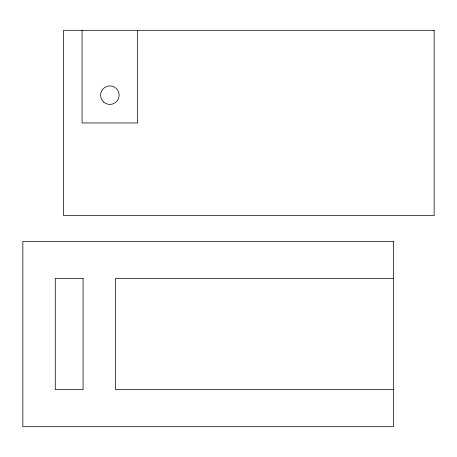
<?xml version="1.0" encoding="UTF-8"?>
<svg xmlns="http://www.w3.org/2000/svg" width="457" height="457" viewBox="0 0 457 457"><rect width="100%" height="100%" fill="white"/><g stroke="black" fill="none" stroke-linecap="round" stroke-linejoin="round"><path stroke-width="0.69" d="M393.46 278.45L115.501 278.45L115.501 389.632L393.46 389.632M137.666 30.305L137.666 122.962L82.071 122.962L82.071 30.305M434.15 30.305L63.54 30.305L63.54 215.613L434.15 215.613L434.15 30.305M393.46 241.387L22.85 241.387L22.85 426.695L393.46 426.695L393.46 241.387M83.071 278.45L55.28 278.45L55.28 389.632L83.071 389.632L83.071 278.45M103.705 102.077A9.266 9.266 0 0 0 118.94 97.044A9.266 9.266 0 0 0 106.961 86.367A9.266 9.266 0 0 0 103.705 102.077"/></g></svg>
